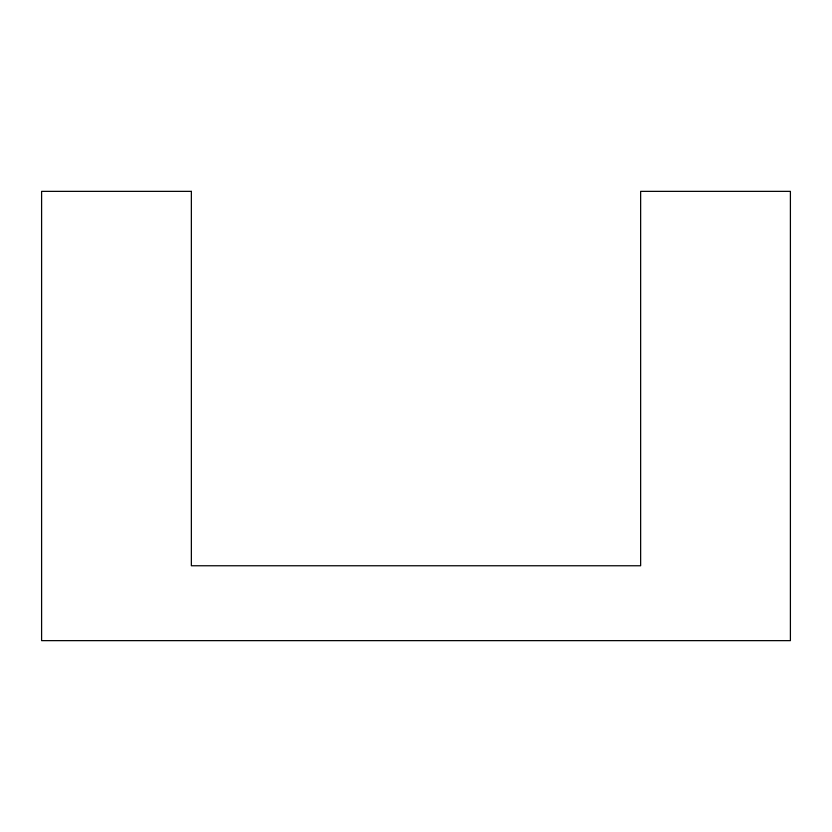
<?xml version="1.0" encoding="UTF-8"?>
<svg xmlns="http://www.w3.org/2000/svg" width="832" height="832" viewBox="0 0 832 832"><rect width="100%" height="100%" fill="white"/><g stroke="black" fill="none" stroke-linecap="round" stroke-linejoin="round"><path stroke-width="1.25" d="M191.36 191.36L41.6 191.36L41.6 640.64L790.4 640.64L790.4 191.36L640.64 191.36L640.64 565.76L191.36 565.76L191.36 191.36"/></g></svg>
